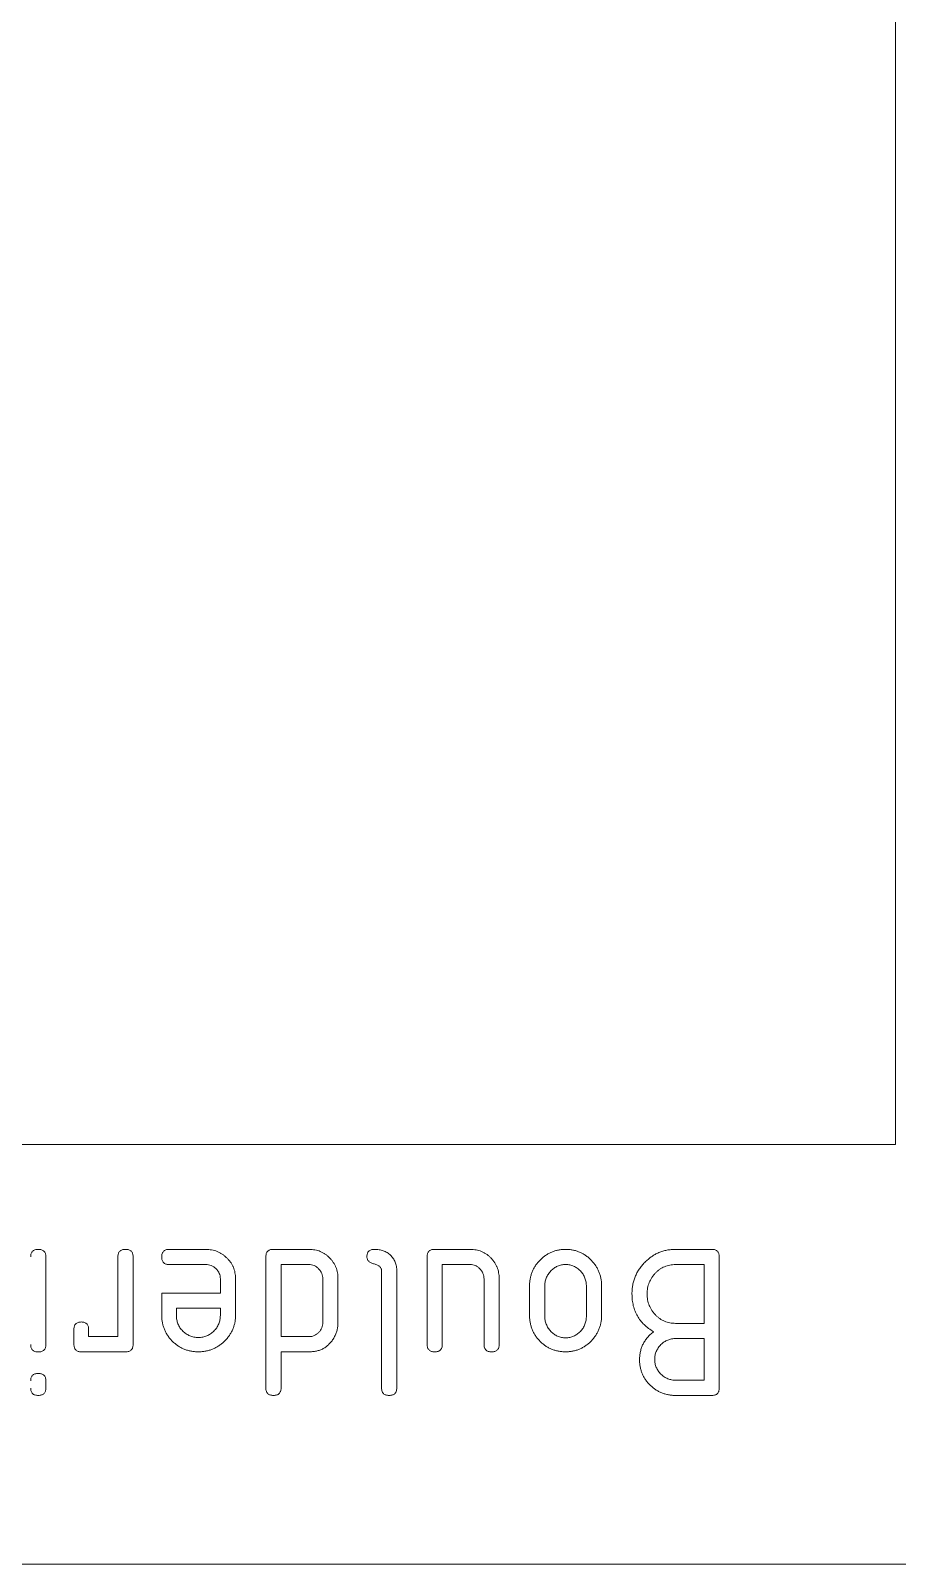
# Model space of a CAD drawing. Header units: inches. Extents: x 0.05 to 2.17, y 6.91 to 8.42.
# Drawn here: x 1.052 to 1.464, y 6.922 to 7.652 of the extents above; entities that cross this region are included whole.
import ezdxf

# ---------------------------------------------------------------- set-up
doc = ezdxf.new("R2010")
doc.units = ezdxf.units.IN
doc.header["$MEASUREMENT"] = 0

msp = doc.modelspace()

# ---------------------------------------------------------------- linework, layer by layer
at = {"color": 7, "linetype": 'Continuous', "lineweight": 15}
for p, q in [((1.46353, 7.12152), (1.46353, 8.32152)), ((0.76353, 7.12152), (1.46353, 7.12152)), ((1.11755, 7.07152), (1.135, 7.07152)), ((1.1671, 7.07152), (1.18426, 7.07152)), ((1.24388, 7.07152), (1.26105, 7.07152)), ((1.35879, 7.07152), (1.37611, 7.07152)), ((1.05888, 7.06803), (1.05888, 7.02615)), ((1.09321, 7.02996), (1.09321, 7.06806)), ((1.10043, 7.06803), (1.10043, 7.02622)), ((1.135, 7.06429), (1.11755, 7.06429)), ((1.16367, 7.00543), (1.16367, 7.06804)), ((1.17089, 7.06429), (1.17089, 7.02996)), ((1.18415, 7.06429), (1.17089, 7.06429)), ((1.24045, 7.02622), (1.24045, 7.06803)), ((1.24768, 7.06429), (1.24768, 7.02619)), ((1.26093, 7.06429), (1.24768, 7.06429)), ((1.37234, 7.06429), (1.35879, 7.06429)), ((1.37234, 7.03629), (1.37234, 7.06429)), ((1.37957, 7.06804), (1.37957, 7.00543)), ((1.14199, 7.05074), (1.14199, 7.05751)), ((1.14921, 7.05758), (1.14921, 7.04015)), ((1.19077, 7.03682), (1.19077, 7.05743)), ((1.19799, 7.05758), (1.19799, 7.03667)), ((1.21877, 7.00543), (1.21877, 7.06108)), ((1.226, 7.06108), (1.226, 7.00543)), ((1.26755, 7.02619), (1.26755, 7.05736)), ((1.27478, 7.05758), (1.27478, 7.02622)), ((1.11407, 7.04024), (1.11407, 7.05074)), ((1.11407, 7.05074), (1.14199, 7.05074)), ((1.28923, 7.04015), (1.28923, 7.0541)), ((1.29646, 7.05383), (1.29646, 7.03987)), ((1.31633, 7.03987), (1.31633, 7.05383)), ((1.32356, 7.0541), (1.32356, 7.04015)), ((1.12104, 7.04351), (1.12104, 7.04003)), ((1.14199, 7.04351), (1.12104, 7.04351)), ((1.14199, 7.04003), (1.14199, 7.04351)), ((1.35879, 7.03629), (1.37234, 7.03629)), ((1.07226, 7.02635), (1.07226, 7.03345)), ((1.07925, 7.03345), (1.07925, 7.02996)), ((1.07925, 7.02996), (1.09321, 7.02996)), ((1.17089, 7.02996), (1.18415, 7.02996)), ((1.37234, 7.02906), (1.35892, 7.02906)), ((1.37234, 7.00918), (1.37234, 7.02906)), ((1.09682, 7.02273), (1.07576, 7.02273)), ((1.17089, 7.02273), (1.17089, 7.00542)), ((1.18444, 7.02273), (1.17089, 7.02273)), ((1.05888, 7.00893), (1.05888, 7.00544)), ((1.35892, 7.00918), (1.37234, 7.00918)), ((1.37612, 7.00196), (1.35887, 7.00196)), ((0.06353, 6.92152), (2.16353, 6.92152))]:
    msp.add_line(p, q, dxfattribs=at)
for points, knots in [([(1.05165, 7.06803), (1.05166, 7.0683), (1.05168, 7.06882), (1.05185, 7.06954), (1.05213, 7.07016), (1.05254, 7.07066), (1.05307, 7.07105), (1.0537, 7.07134), (1.05445, 7.07148), (1.05498, 7.0715), (1.05527, 7.07152)], [0, 0, 0, 0, 0.142619, 0.268759, 0.385095, 0.493144, 0.603535, 0.7221, 0.852486, 1, 1, 1, 1]), ([(1.05527, 7.07152), (1.05555, 7.0715), (1.05608, 7.07148), (1.05683, 7.07134), (1.05747, 7.07105), (1.05799, 7.07066), (1.05841, 7.07016), (1.05868, 7.06954), (1.05885, 7.06882), (1.05887, 7.0683), (1.05888, 7.06803)], [0, 0, 0, 0, 0.147514, 0.2779, 0.396465, 0.506856, 0.614905, 0.731241, 0.857381, 1, 1, 1, 1]), ([(1.09321, 7.06806), (1.09322, 7.06833), (1.09324, 7.06884), (1.0934, 7.06955), (1.09369, 7.07017), (1.09409, 7.07068), (1.09462, 7.07107), (1.09526, 7.07133), (1.096, 7.07148), (1.09654, 7.0715), (1.09682, 7.07152)], [0, 0, 0, 0, 0.140701, 0.267316, 0.381863, 0.492231, 0.603038, 0.721052, 0.851929, 1, 1, 1, 1]), ([(1.09682, 7.07152), (1.0971, 7.0715), (1.09764, 7.07148), (1.09839, 7.07134), (1.09902, 7.07105), (1.09954, 7.07066), (1.09996, 7.07016), (1.10023, 7.06954), (1.10041, 7.06882), (1.10042, 7.0683), (1.10043, 7.06803)], [0, 0, 0, 0, 0.147514, 0.2779, 0.396465, 0.506856, 0.614905, 0.731241, 0.857381, 1, 1, 1, 1]), ([(1.11407, 7.0679), (1.11408, 7.06818), (1.1141, 7.06872), (1.11425, 7.06947), (1.11453, 7.0701), (1.11492, 7.07063), (1.11542, 7.07104), (1.11604, 7.07132), (1.11676, 7.07149), (1.11728, 7.07151), (1.11755, 7.07152)], [0, 0, 0, 0, 0.1475144, 0.2779, 0.396465, 0.5068558, 0.6149049, 0.7312411, 0.8573806, 1, 1, 1, 1]), ([(1.135, 7.07152), (1.13548, 7.07151), (1.13643, 7.07149), (1.13782, 7.07128), (1.13916, 7.07098), (1.14046, 7.07054), (1.14169, 7.06995), (1.14287, 7.06926), (1.14399, 7.06843), (1.14505, 7.0675), (1.14601, 7.06645), (1.14689, 7.06538), (1.14759, 7.0642), (1.1482, 7.063), (1.14864, 7.06172), (1.14899, 7.0604), (1.14917, 7.05901), (1.1492, 7.05806), (1.14921, 7.05758)], [0, 0, 0, 0, 0.065043, 0.128122, 0.190256, 0.251513, 0.312795, 0.374211, 0.436658, 0.501216, 0.565685, 0.628279, 0.689476, 0.749888, 0.810752, 0.872569, 0.934929, 1, 1, 1, 1]), ([(1.16367, 7.06804), (1.16368, 7.06832), (1.1637, 7.06883), (1.16385, 7.06955), (1.16412, 7.07016), (1.1645, 7.07067), (1.16501, 7.07105), (1.16561, 7.07134), (1.16632, 7.07148), (1.16683, 7.0715), (1.1671, 7.07152)], [0, 0, 0, 0, 0.146696, 0.275875, 0.39219, 0.503728, 0.611727, 0.729106, 0.855822, 1, 1, 1, 1]), ([(1.18426, 7.07152), (1.18473, 7.07151), (1.18567, 7.07149), (1.18703, 7.07128), (1.18834, 7.07098), (1.1896, 7.07053), (1.19079, 7.06996), (1.19193, 7.06925), (1.19302, 7.06844), (1.19403, 7.06749), (1.19495, 7.06646), (1.19577, 7.06536), (1.19646, 7.06421), (1.19704, 7.063), (1.19745, 7.06172), (1.19776, 7.06039), (1.19797, 7.05901), (1.19799, 7.05806), (1.19799, 7.05758)], [0, 0, 0, 0, 0.064784, 0.128224, 0.189457, 0.249852, 0.31094, 0.371668, 0.43407, 0.497734, 0.56192, 0.623935, 0.68577, 0.74658, 0.80799, 0.870482, 0.933923, 1, 1, 1, 1]), ([(1.21178, 7.06804), (1.21179, 7.06832), (1.21181, 7.06883), (1.21198, 7.06955), (1.21225, 7.07016), (1.21264, 7.07068), (1.21316, 7.07105), (1.21377, 7.07134), (1.2145, 7.07148), (1.21501, 7.0715), (1.21529, 7.07152)], [0, 0, 0, 0, 0.145266, 0.273746, 0.388927, 0.499378, 0.60832, 0.726814, 0.854734, 1, 1, 1, 1]), ([(1.21529, 7.07152), (1.21567, 7.07151), (1.21643, 7.07149), (1.21753, 7.07137), (1.21858, 7.07113), (1.21959, 7.07085), (1.22052, 7.07044), (1.22142, 7.06999), (1.22224, 7.0694), (1.22302, 7.06876), (1.22372, 7.06805), (1.22434, 7.06725), (1.22485, 7.06638), (1.22527, 7.06545), (1.22559, 7.06445), (1.22584, 7.06339), (1.22598, 7.06226), (1.22599, 7.06148), (1.226, 7.06108)], [0, 0, 0, 0, 0.068613, 0.134268, 0.197576, 0.259487, 0.319437, 0.378906, 0.43782, 0.497775, 0.557496, 0.616534, 0.675762, 0.736384, 0.797996, 0.8623, 0.929716, 1, 1, 1, 1]), ([(1.24045, 7.06803), (1.24046, 7.0683), (1.24048, 7.06882), (1.24064, 7.06954), (1.2409, 7.07016), (1.2413, 7.07066), (1.24179, 7.07105), (1.24239, 7.07134), (1.24311, 7.07148), (1.24361, 7.0715), (1.24388, 7.07152)], [0, 0, 0, 0, 0.146422, 0.27536, 0.393759, 0.503105, 0.612451, 0.729611, 0.85609, 1, 1, 1, 1]), ([(1.26105, 7.07152), (1.26152, 7.07151), (1.26245, 7.07149), (1.26381, 7.07128), (1.26512, 7.07098), (1.26638, 7.07053), (1.26757, 7.06996), (1.26872, 7.06925), (1.26981, 7.06844), (1.27082, 7.06749), (1.27174, 7.06646), (1.27255, 7.06536), (1.27324, 7.06421), (1.27382, 7.063), (1.27424, 7.06172), (1.27454, 7.06039), (1.27476, 7.05901), (1.27477, 7.05806), (1.27478, 7.05758)], [0, 0, 0, 0, 0.064784, 0.128224, 0.189457, 0.249852, 0.31094, 0.371668, 0.43407, 0.497734, 0.56192, 0.623935, 0.68577, 0.74658, 0.80799, 0.870482, 0.933923, 1, 1, 1, 1]), ([(1.28923, 7.0541), (1.28925, 7.05469), (1.28929, 7.05586), (1.28951, 7.05758), (1.28991, 7.05922), (1.29046, 7.0608), (1.29117, 7.06232), (1.29204, 7.06376), (1.29306, 7.06514), (1.29422, 7.06644), (1.29549, 7.06763), (1.29686, 7.06867), (1.29829, 7.06954), (1.29978, 7.07028), (1.30134, 7.07082), (1.30297, 7.07122), (1.30466, 7.07147), (1.30581, 7.0715), (1.3064, 7.07152)], [0, 0, 0, 0, 0.065448, 0.128774, 0.190688, 0.251731, 0.313009, 0.374672, 0.437349, 0.502023, 0.56663, 0.629204, 0.690692, 0.751257, 0.81181, 0.87322, 0.935589, 1, 1, 1, 1]), ([(1.3064, 7.07152), (1.30698, 7.0715), (1.30813, 7.07147), (1.30982, 7.07122), (1.31145, 7.07082), (1.31301, 7.07027), (1.3145, 7.06955), (1.31592, 7.06866), (1.31728, 7.06763), (1.31855, 7.06644), (1.31971, 7.06513), (1.32076, 7.06377), (1.32162, 7.06231), (1.32233, 7.0608), (1.32288, 7.05922), (1.32328, 7.05758), (1.3235, 7.05586), (1.32354, 7.05469), (1.32356, 7.0541)], [0, 0, 0, 0, 0.06442, 0.126797, 0.188215, 0.248776, 0.309348, 0.370403, 0.432985, 0.497601, 0.562283, 0.625279, 0.68695, 0.748237, 0.809287, 0.871209, 0.934544, 1, 1, 1, 1]), ([(1.33801, 7.05033), (1.33803, 7.05105), (1.33807, 7.05246), (1.33836, 7.05454), (1.33884, 7.05654), (1.3395, 7.05847), (1.34035, 7.06032), (1.34141, 7.06208), (1.34266, 7.06374), (1.34407, 7.06533), (1.34563, 7.06677), (1.34726, 7.06805), (1.34899, 7.06912), (1.3508, 7.07), (1.35269, 7.07067), (1.35465, 7.07118), (1.35669, 7.07146), (1.35808, 7.0715), (1.35879, 7.07152)], [0, 0, 0, 0, 0.065084, 0.128539, 0.190577, 0.252124, 0.313366, 0.375131, 0.438093, 0.502919, 0.567688, 0.630487, 0.691378, 0.752212, 0.812691, 0.873587, 0.935771, 1, 1, 1, 1]), ([(1.37611, 7.07152), (1.37638, 7.0715), (1.37689, 7.07148), (1.37761, 7.07134), (1.37821, 7.07104), (1.37873, 7.07068), (1.37911, 7.07016), (1.37939, 7.06955), (1.37954, 7.06883), (1.37956, 7.06832), (1.37957, 7.06804)], [0, 0, 0, 0, 0.143536, 0.272139, 0.388994, 0.498518, 0.609558, 0.725355, 0.853958, 1, 1, 1, 1]), ([(1.11755, 7.06429), (1.11728, 7.0643), (1.11676, 7.06431), (1.11604, 7.06449), (1.11542, 7.06476), (1.11492, 7.06518), (1.11453, 7.0657), (1.11425, 7.06633), (1.1141, 7.06709), (1.11408, 7.06762), (1.11407, 7.0679)], [0, 0, 0, 0, 0.142619, 0.268759, 0.385095, 0.493144, 0.603535, 0.7221, 0.852486, 1, 1, 1, 1]), ([(1.14199, 7.05751), (1.14196, 7.05796), (1.14192, 7.05885), (1.14152, 7.06012), (1.14085, 7.06128), (1.13995, 7.06232), (1.13888, 7.06318), (1.13769, 7.06384), (1.13637, 7.06421), (1.13546, 7.06426), (1.135, 7.06429)], [0, 0, 0, 0, 0.124774, 0.245132, 0.366932, 0.494858, 0.624121, 0.747572, 0.871321, 1, 1, 1, 1]), ([(1.19077, 7.05743), (1.19074, 7.05788), (1.1907, 7.05877), (1.19031, 7.06006), (1.1897, 7.06124), (1.18883, 7.06228), (1.18784, 7.06317), (1.1867, 7.06382), (1.18545, 7.06422), (1.18459, 7.06427), (1.18415, 7.06429)], [0, 0, 0, 0, 0.128807, 0.25267, 0.37636, 0.505507, 0.633312, 0.754768, 0.875182, 1, 1, 1, 1]), ([(1.21877, 7.06108), (1.21876, 7.0613), (1.21874, 7.06171), (1.21859, 7.06232), (1.21829, 7.06285), (1.21791, 7.06333), (1.21739, 7.06372), (1.2168, 7.06408), (1.21607, 7.06435), (1.21527, 7.06456), (1.21448, 7.06476), (1.21376, 7.06504), (1.21315, 7.06539), (1.21265, 7.06581), (1.21227, 7.06628), (1.21197, 7.06681), (1.21182, 7.06741), (1.2118, 7.06783), (1.21178, 7.06804)], [0, 0, 0, 0, 0.059156, 0.116006, 0.171079, 0.226909, 0.285599, 0.349599, 0.421331, 0.500113, 0.578895, 0.649409, 0.714538, 0.773052, 0.828883, 0.883956, 0.93954, 1, 1, 1, 1]), ([(1.26755, 7.05736), (1.26753, 7.05782), (1.26748, 7.05872), (1.2671, 7.06001), (1.26648, 7.06121), (1.26562, 7.06226), (1.26462, 7.06315), (1.26349, 7.06382), (1.26224, 7.06422), (1.26137, 7.06427), (1.26093, 7.06429)], [0, 0, 0, 0, 0.129425, 0.253886, 0.378077, 0.50755, 0.634656, 0.75611, 0.875866, 1, 1, 1, 1]), ([(1.3064, 7.06429), (1.30606, 7.06428), (1.30539, 7.06427), (1.30441, 7.06411), (1.30348, 7.06387), (1.30257, 7.06354), (1.30171, 7.0631), (1.30088, 7.06258), (1.30009, 7.06195), (1.29911, 7.061), (1.29805, 7.05967), (1.29713, 7.05787), (1.29656, 7.0559), (1.29649, 7.05453), (1.29646, 7.05383)], [0, 0, 0, 0, 0.063441, 0.124953, 0.184953, 0.243996, 0.304235, 0.365545, 0.427553, 0.492306, 0.620173, 0.743804, 0.869205, 1, 1, 1, 1]), ([(1.31633, 7.05383), (1.3163, 7.05454), (1.31623, 7.05592), (1.31567, 7.0579), (1.31476, 7.05971), (1.31369, 7.06103), (1.31272, 7.06197), (1.31193, 7.06259), (1.31111, 7.06312), (1.31024, 7.06354), (1.30934, 7.06388), (1.30839, 7.06412), (1.30741, 7.06427), (1.30673, 7.06428), (1.3064, 7.06429)], [0, 0, 0, 0, 0.132313, 0.257252, 0.381445, 0.508396, 0.57179, 0.634376, 0.694834, 0.754572, 0.814639, 0.874532, 0.936672, 1, 1, 1, 1]), ([(1.35879, 7.06429), (1.35832, 7.06428), (1.3574, 7.06427), (1.35606, 7.06405), (1.35476, 7.06375), (1.35353, 7.06329), (1.35234, 7.06274), (1.35122, 7.06201), (1.35014, 7.0612), (1.34915, 7.06023), (1.34824, 7.0592), (1.34742, 7.0581), (1.34676, 7.05693), (1.3462, 7.05572), (1.34577, 7.05444), (1.34546, 7.0531), (1.34527, 7.05171), (1.34525, 7.05077), (1.34524, 7.05029)], [0, 0, 0, 0, 0.064396, 0.126806, 0.187654, 0.247902, 0.30837, 0.369135, 0.43127, 0.495166, 0.55918, 0.621968, 0.683397, 0.744178, 0.80666, 0.869404, 0.933656, 1, 1, 1, 1]), ([(1.3483, 7.03229), (1.34748, 7.0328), (1.34589, 7.0338), (1.34378, 7.0356), (1.342, 7.03759), (1.34052, 7.03976), (1.3394, 7.04214), (1.3386, 7.0447), (1.33809, 7.04745), (1.33804, 7.04935), (1.33801, 7.05033)], [0, 0, 0, 0, 0.132444, 0.258043, 0.379321, 0.498503, 0.617298, 0.739303, 0.866051, 1, 1, 1, 1]), ([(1.34524, 7.05029), (1.34525, 7.04981), (1.34527, 7.04886), (1.34546, 7.04747), (1.34576, 7.04613), (1.34621, 7.04485), (1.34676, 7.04363), (1.34742, 7.04246), (1.34824, 7.04136), (1.34914, 7.04032), (1.35015, 7.03938), (1.35121, 7.03855), (1.35234, 7.03784), (1.35353, 7.03729), (1.35476, 7.03682), (1.35606, 7.03652), (1.3574, 7.03631), (1.35832, 7.03629), (1.35879, 7.03629)], [0, 0, 0, 0, 0.06633, 0.130568, 0.193932, 0.255785, 0.317145, 0.37856, 0.441335, 0.505336, 0.56877, 0.631289, 0.691696, 0.752151, 0.812386, 0.873221, 0.935618, 1, 1, 1, 1]), ([(1.07226, 7.03345), (1.07227, 7.03372), (1.07229, 7.03424), (1.07246, 7.03496), (1.07272, 7.03558), (1.07312, 7.03608), (1.07363, 7.03647), (1.07425, 7.03675), (1.07497, 7.0369), (1.07549, 7.03692), (1.07576, 7.03693)], [0, 0, 0, 0, 0.145001, 0.273248, 0.390497, 0.498782, 0.609032, 0.727311, 0.854999, 1, 1, 1, 1]), ([(1.07576, 7.03693), (1.07603, 7.03692), (1.07655, 7.0369), (1.07728, 7.03675), (1.07789, 7.03647), (1.07839, 7.03608), (1.07879, 7.03558), (1.07907, 7.03496), (1.07922, 7.03424), (1.07924, 7.03372), (1.07925, 7.03345)], [0, 0, 0, 0, 0.145218, 0.273097, 0.391553, 0.5, 0.608447, 0.726903, 0.854782, 1, 1, 1, 1]), ([(1.13151, 7.02273), (1.13091, 7.02275), (1.12973, 7.02279), (1.12799, 7.02302), (1.12632, 7.0234), (1.12473, 7.02399), (1.1232, 7.02468), (1.12175, 7.02557), (1.12038, 7.0266), (1.11909, 7.02779), (1.1179, 7.02907), (1.1169, 7.03046), (1.116, 7.0319), (1.1153, 7.03344), (1.11474, 7.03503), (1.11435, 7.0367), (1.11412, 7.03845), (1.11409, 7.03963), (1.11407, 7.04024)], [0, 0, 0, 0, 0.065634, 0.128657, 0.190775, 0.251691, 0.312649, 0.373788, 0.435969, 0.499779, 0.563588, 0.625875, 0.687014, 0.747972, 0.808717, 0.870835, 0.934366, 1, 1, 1, 1]), ([(1.12104, 7.04003), (1.12105, 7.03967), (1.12106, 7.03897), (1.12123, 7.03794), (1.12146, 7.03695), (1.12178, 7.03599), (1.12223, 7.03509), (1.12275, 7.03421), (1.12338, 7.03339), (1.12409, 7.0326), (1.12488, 7.03189), (1.12571, 7.03127), (1.12658, 7.03074), (1.12748, 7.03029), (1.12844, 7.02997), (1.12943, 7.02974), (1.13046, 7.02957), (1.13116, 7.02956), (1.13151, 7.02955)], [0, 0, 0, 0, 0.065165, 0.127568, 0.189284, 0.249976, 0.310903, 0.372762, 0.435135, 0.500029, 0.564923, 0.627981, 0.689106, 0.750033, 0.810725, 0.872441, 0.935691, 1, 1, 1, 1]), ([(1.14921, 7.04015), (1.1492, 7.03956), (1.14916, 7.03839), (1.14892, 7.03667), (1.14851, 7.03502), (1.14792, 7.03345), (1.14719, 7.03193), (1.14628, 7.03049), (1.14521, 7.02911), (1.14399, 7.02781), (1.14267, 7.02662), (1.14126, 7.02558), (1.13979, 7.02471), (1.13826, 7.02398), (1.13667, 7.02343), (1.13501, 7.02303), (1.13328, 7.02279), (1.13211, 7.02275), (1.13151, 7.02273)], [0, 0, 0, 0, 0.06453, 0.127037, 0.188205, 0.248738, 0.309597, 0.371197, 0.433922, 0.499069, 0.564281, 0.627205, 0.689145, 0.750244, 0.810913, 0.872456, 0.93547, 1, 1, 1, 1]), ([(1.13151, 7.02955), (1.13187, 7.02956), (1.13257, 7.02957), (1.1336, 7.02974), (1.13459, 7.02997), (1.13555, 7.03029), (1.13645, 7.03074), (1.13732, 7.03126), (1.13814, 7.03189), (1.13892, 7.0326), (1.13963, 7.03339), (1.14027, 7.03421), (1.1408, 7.03509), (1.14125, 7.03599), (1.14157, 7.03695), (1.1418, 7.03794), (1.14197, 7.03897), (1.14198, 7.03967), (1.14199, 7.04003)], [0, 0, 0, 0, 0.064324, 0.127589, 0.189321, 0.250027, 0.310969, 0.372109, 0.434497, 0.499407, 0.564316, 0.626705, 0.689022, 0.749964, 0.81067, 0.872402, 0.934819, 1, 1, 1, 1]), ([(1.18415, 7.02996), (1.18459, 7.02998), (1.18547, 7.03003), (1.18672, 7.03043), (1.18786, 7.03107), (1.18887, 7.03194), (1.18971, 7.03299), (1.19033, 7.03417), (1.19069, 7.03546), (1.19074, 7.03636), (1.19077, 7.03682)], [0, 0, 0, 0, 0.125835, 0.247223, 0.367724, 0.494339, 0.622329, 0.745712, 0.870185, 1, 1, 1, 1]), ([(1.19799, 7.03667), (1.19797, 7.03604), (1.19793, 7.03481), (1.19758, 7.03301), (1.19704, 7.03127), (1.19648, 7.03019), (1.1962, 7.02965)], [0, 0, 0, 0, 0.255131, 0.504485, 0.749752, 1, 1, 1, 1]), ([(1.3064, 7.02273), (1.30581, 7.02275), (1.30464, 7.02279), (1.30293, 7.02301), (1.3013, 7.02342), (1.29973, 7.02396), (1.29823, 7.02468), (1.29681, 7.02555), (1.29545, 7.02658), (1.29418, 7.02775), (1.29303, 7.02905), (1.29201, 7.03041), (1.29116, 7.03187), (1.29044, 7.03338), (1.28991, 7.03498), (1.28951, 7.03663), (1.28929, 7.03837), (1.28925, 7.03955), (1.28923, 7.04015)], [0, 0, 0, 0, 0.064798, 0.127995, 0.18928, 0.250199, 0.310416, 0.371779, 0.4335, 0.497624, 0.561436, 0.623985, 0.685259, 0.746413, 0.807652, 0.869944, 0.934168, 1, 1, 1, 1]), ([(1.29646, 7.03987), (1.29649, 7.03917), (1.29656, 7.0378), (1.29714, 7.03583), (1.29805, 7.03402), (1.29911, 7.03268), (1.30009, 7.03174), (1.30088, 7.0311), (1.30171, 7.03059), (1.30257, 7.03014), (1.30348, 7.02982), (1.30441, 7.02958), (1.30539, 7.02941), (1.30606, 7.0294), (1.3064, 7.0294)], [0, 0, 0, 0, 0.130693, 0.255995, 0.380313, 0.50808, 0.572782, 0.634741, 0.696003, 0.756195, 0.815192, 0.875145, 0.936609, 1, 1, 1, 1]), ([(1.32356, 7.04015), (1.32354, 7.03956), (1.3235, 7.03839), (1.32328, 7.03667), (1.32288, 7.03503), (1.32233, 7.03345), (1.32162, 7.03194), (1.32076, 7.03048), (1.31971, 7.02912), (1.31855, 7.02781), (1.31728, 7.02662), (1.31592, 7.02559), (1.3145, 7.0247), (1.31301, 7.02398), (1.31145, 7.02343), (1.30982, 7.02303), (1.30813, 7.02278), (1.30698, 7.02275), (1.3064, 7.02273)], [0, 0, 0, 0, 0.065456, 0.128791, 0.190713, 0.251763, 0.31305, 0.374721, 0.437717, 0.502399, 0.567015, 0.629597, 0.690652, 0.751224, 0.811785, 0.873203, 0.93558, 1, 1, 1, 1]), ([(1.3064, 7.0294), (1.30674, 7.0294), (1.3074, 7.02941), (1.30838, 7.02958), (1.30932, 7.02982), (1.31023, 7.03013), (1.31108, 7.0306), (1.31192, 7.0311), (1.3127, 7.03174), (1.31368, 7.03268), (1.31474, 7.03402), (1.31568, 7.03582), (1.31623, 7.0378), (1.3163, 7.03917), (1.31633, 7.03987)], [0, 0, 0, 0, 0.063378, 0.124829, 0.18477, 0.244582, 0.303978, 0.365227, 0.427174, 0.491862, 0.619603, 0.744295, 0.869335, 1, 1, 1, 1]), ([(1.1962, 7.02965), (1.19587, 7.0291), (1.19523, 7.02803), (1.19407, 7.02662), (1.19279, 7.0254), (1.19135, 7.02444), (1.18981, 7.02366), (1.18813, 7.02313), (1.18633, 7.0228), (1.18509, 7.02276), (1.18444, 7.02273)], [0, 0, 0, 0, 0.133724, 0.259301, 0.381549, 0.500269, 0.61881, 0.740513, 0.866254, 1, 1, 1, 1]), ([(1.34163, 7.01901), (1.34164, 7.01967), (1.34167, 7.02098), (1.34201, 7.0229), (1.34253, 7.02471), (1.34325, 7.02644), (1.34421, 7.02806), (1.34537, 7.02958), (1.34673, 7.03102), (1.34777, 7.03186), (1.3483, 7.03229)], [0, 0, 0, 0, 0.129055, 0.254245, 0.376048, 0.496086, 0.616966, 0.739648, 0.867031, 1, 1, 1, 1]), ([(1.35892, 7.02906), (1.35824, 7.02902), (1.35693, 7.02896), (1.35503, 7.0284), (1.3533, 7.02746), (1.35176, 7.0262), (1.35048, 7.02468), (1.34952, 7.02298), (1.34895, 7.0211), (1.34889, 7.01979), (1.34885, 7.01912)], [0, 0, 0, 0, 0.1281051, 0.2506459, 0.3740432, 0.5017286, 0.6286056, 0.7508562, 0.8727895, 1, 1, 1, 1]), ([(1.05527, 7.02265), (1.05498, 7.02266), (1.05445, 7.02268), (1.0537, 7.02285), (1.05306, 7.02311), (1.05254, 7.02351), (1.05213, 7.02402), (1.05185, 7.02464), (1.05168, 7.02536), (1.05166, 7.02588), (1.05165, 7.02615)], [0, 0, 0, 0, 0.147302, 0.278029, 0.395431, 0.505663, 0.615459, 0.731628, 0.857586, 1, 1, 1, 1]), ([(1.05888, 7.02615), (1.05887, 7.02588), (1.05885, 7.02536), (1.05868, 7.02464), (1.0584, 7.02402), (1.058, 7.02351), (1.05747, 7.02311), (1.05683, 7.02285), (1.05608, 7.02268), (1.05555, 7.02266), (1.05527, 7.02265)], [0, 0, 0, 0, 0.142414, 0.268372, 0.384541, 0.494337, 0.604569, 0.721971, 0.852698, 1, 1, 1, 1]), ([(1.07576, 7.02273), (1.07549, 7.02274), (1.07497, 7.02276), (1.07425, 7.02293), (1.07363, 7.02321), (1.07312, 7.02362), (1.07272, 7.02415), (1.07246, 7.02479), (1.07229, 7.02553), (1.07227, 7.02606), (1.07226, 7.02635)], [0, 0, 0, 0, 0.142414, 0.268372, 0.384541, 0.494337, 0.604569, 0.721971, 0.852698, 1, 1, 1, 1]), ([(1.10043, 7.02622), (1.10042, 7.02595), (1.10041, 7.02543), (1.10023, 7.02471), (1.09996, 7.02409), (1.09954, 7.02359), (1.09902, 7.0232), (1.09839, 7.02291), (1.09764, 7.02277), (1.0971, 7.02275), (1.09682, 7.02273)], [0, 0, 0, 0, 0.1426194, 0.2687589, 0.3850951, 0.4931442, 0.603535, 0.7221, 0.8524856, 1, 1, 1, 1]), ([(1.24407, 7.02273), (1.24378, 7.02275), (1.24325, 7.02277), (1.2425, 7.02291), (1.24187, 7.0232), (1.24134, 7.02359), (1.24093, 7.02409), (1.24065, 7.02471), (1.24048, 7.02543), (1.24046, 7.02595), (1.24045, 7.02622)], [0, 0, 0, 0, 0.147514, 0.2779, 0.396465, 0.506856, 0.614905, 0.731241, 0.857381, 1, 1, 1, 1]), ([(1.24768, 7.02619), (1.24767, 7.02592), (1.24765, 7.02541), (1.24748, 7.0247), (1.2472, 7.02408), (1.24679, 7.02358), (1.24627, 7.02318), (1.24563, 7.02292), (1.24488, 7.02277), (1.24435, 7.02275), (1.24407, 7.02273)], [0, 0, 0, 0, 0.140701, 0.267316, 0.381863, 0.492231, 0.603038, 0.721052, 0.851929, 1, 1, 1, 1]), ([(1.27117, 7.02273), (1.27088, 7.02275), (1.27035, 7.02277), (1.2696, 7.02292), (1.26896, 7.02318), (1.26844, 7.02358), (1.26803, 7.02408), (1.26775, 7.0247), (1.26758, 7.02541), (1.26756, 7.02592), (1.26755, 7.02619)], [0, 0, 0, 0, 0.148071, 0.278948, 0.396962, 0.507769, 0.618137, 0.732684, 0.859299, 1, 1, 1, 1]), ([(1.27478, 7.02622), (1.27477, 7.02595), (1.27475, 7.02543), (1.27458, 7.02471), (1.2743, 7.02409), (1.27389, 7.02359), (1.27337, 7.0232), (1.27273, 7.02291), (1.27198, 7.02277), (1.27145, 7.02275), (1.27117, 7.02273)], [0, 0, 0, 0, 0.142619, 0.268759, 0.385095, 0.493144, 0.603535, 0.7221, 0.852486, 1, 1, 1, 1]), ([(1.05165, 7.00893), (1.05166, 7.0092), (1.05168, 7.00972), (1.05185, 7.01045), (1.05214, 7.01107), (1.05254, 7.01158), (1.05307, 7.01196), (1.0537, 7.01225), (1.05445, 7.0124), (1.05498, 7.01242), (1.05527, 7.01243)], [0, 0, 0, 0, 0.142325, 0.270585, 0.384466, 0.494192, 0.604355, 0.722675, 0.852791, 1, 1, 1, 1]), ([(1.05527, 7.01243), (1.05555, 7.01242), (1.05608, 7.0124), (1.05683, 7.01225), (1.05747, 7.01196), (1.058, 7.01158), (1.0584, 7.01107), (1.05869, 7.01045), (1.05885, 7.00972), (1.05887, 7.0092), (1.05888, 7.00893)], [0, 0, 0, 0, 0.147209, 0.277325, 0.395645, 0.505808, 0.615534, 0.729415, 0.857675, 1, 1, 1, 1]), ([(1.35887, 7.00196), (1.35828, 7.00197), (1.35711, 7.00199), (1.35539, 7.00225), (1.35374, 7.00262), (1.35216, 7.00316), (1.35066, 7.00385), (1.34922, 7.00471), (1.34786, 7.00571), (1.34659, 7.00687), (1.34542, 7.00812), (1.34442, 7.00948), (1.34355, 7.01089), (1.34284, 7.01238), (1.34231, 7.01394), (1.3419, 7.01556), (1.34168, 7.01726), (1.34164, 7.01842), (1.34163, 7.01901)], [0, 0, 0, 0, 0.065804, 0.129568, 0.192228, 0.253454, 0.314393, 0.375699, 0.438008, 0.501932, 0.565821, 0.627712, 0.688839, 0.749528, 0.81026, 0.871519, 0.934694, 1, 1, 1, 1]), ([(1.34885, 7.01912), (1.34889, 7.01845), (1.34895, 7.01715), (1.34953, 7.01527), (1.35048, 7.01356), (1.35176, 7.01205), (1.3533, 7.01078), (1.35504, 7.00986), (1.35693, 7.00928), (1.35824, 7.00922), (1.35892, 7.00918)], [0, 0, 0, 0, 0.127241, 0.248344, 0.371411, 0.498319, 0.626035, 0.74904, 0.871864, 1, 1, 1, 1]), ([(1.05527, 7.00196), (1.05498, 7.00197), (1.05445, 7.00199), (1.0537, 7.00214), (1.05307, 7.00242), (1.05254, 7.00281), (1.05213, 7.00331), (1.05185, 7.00393), (1.05168, 7.00465), (1.05166, 7.00517), (1.05165, 7.00544)], [0, 0, 0, 0, 0.147514, 0.2779, 0.396465, 0.506856, 0.614905, 0.731241, 0.857381, 1, 1, 1, 1]), ([(1.05888, 7.00544), (1.05887, 7.00517), (1.05885, 7.00465), (1.05868, 7.00393), (1.05841, 7.00331), (1.05799, 7.00281), (1.05747, 7.00242), (1.05683, 7.00214), (1.05608, 7.00199), (1.05555, 7.00197), (1.05527, 7.00196)], [0, 0, 0, 0, 0.1426194, 0.2687589, 0.3850951, 0.4931442, 0.603535, 0.7221, 0.8524856, 1, 1, 1, 1]), ([(1.16728, 7.00196), (1.167, 7.00197), (1.16647, 7.00199), (1.16571, 7.00214), (1.16508, 7.00242), (1.16456, 7.00281), (1.16415, 7.00331), (1.16386, 7.00392), (1.16369, 7.00464), (1.16368, 7.00516), (1.16367, 7.00543)], [0, 0, 0, 0, 0.1478426, 0.2785182, 0.397347, 0.5079833, 0.6162728, 0.7306433, 0.8570633, 1, 1, 1, 1]), ([(1.17089, 7.00542), (1.17088, 7.00515), (1.17087, 7.00464), (1.1707, 7.00392), (1.17041, 7.00331), (1.17001, 7.0028), (1.16948, 7.00241), (1.16885, 7.00214), (1.1681, 7.00199), (1.16756, 7.00197), (1.16728, 7.00196)], [0, 0, 0, 0, 0.140701, 0.267316, 0.381863, 0.492231, 0.603038, 0.721052, 0.851929, 1, 1, 1, 1]), ([(1.22238, 7.00196), (1.2221, 7.00197), (1.22157, 7.00199), (1.22082, 7.00214), (1.22018, 7.00242), (1.21966, 7.00281), (1.21925, 7.00331), (1.21897, 7.00392), (1.2188, 7.00464), (1.21878, 7.00516), (1.21877, 7.00543)], [0, 0, 0, 0, 0.147843, 0.278518, 0.397347, 0.507983, 0.616273, 0.730643, 0.857063, 1, 1, 1, 1]), ([(1.226, 7.00543), (1.22599, 7.00516), (1.22597, 7.00464), (1.2258, 7.00392), (1.22552, 7.00331), (1.22511, 7.00281), (1.22458, 7.00242), (1.22395, 7.00214), (1.2232, 7.00199), (1.22267, 7.00197), (1.22238, 7.00196)], [0, 0, 0, 0, 0.142937, 0.269357, 0.383727, 0.492017, 0.602653, 0.721482, 0.852157, 1, 1, 1, 1]), ([(1.37957, 7.00543), (1.37956, 7.00516), (1.37954, 7.00464), (1.37938, 7.00392), (1.37912, 7.00331), (1.37872, 7.00282), (1.37823, 7.00242), (1.37762, 7.00214), (1.3769, 7.00199), (1.37639, 7.00197), (1.37612, 7.00196)], [0, 0, 0, 0, 0.146399, 0.275317, 0.391397, 0.500726, 0.610055, 0.727195, 0.856113, 1, 1, 1, 1])]:
    msp.add_open_spline(points, degree=3, knots=knots, dxfattribs=at)

doc.saveas('drawing.dxf')
